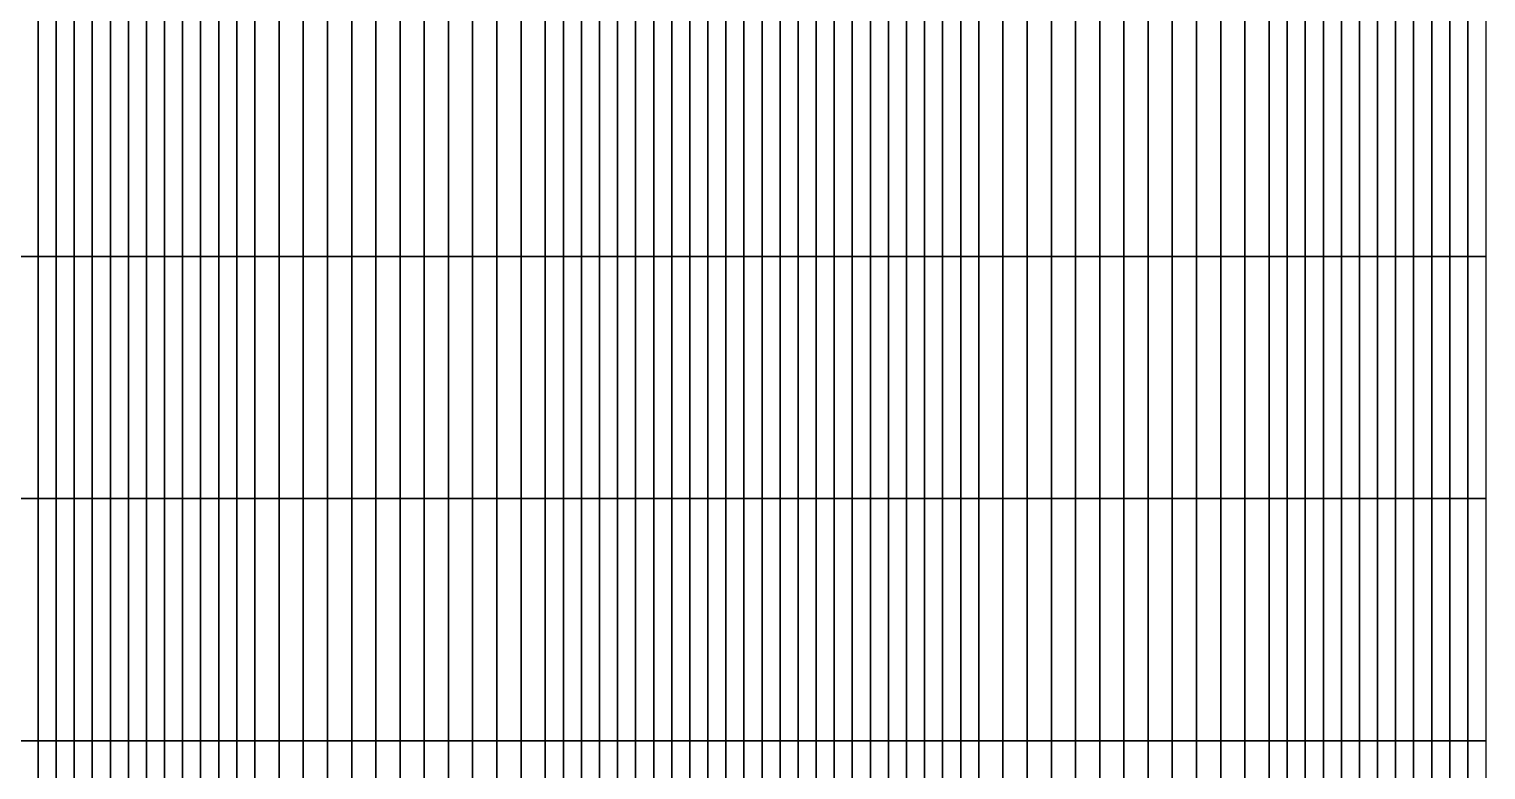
# Model space of a CAD drawing. Header units: inches. Extents: x 1.9 to 26.9, y -20 to 0.
# Drawn here: x 16.84 to 26.87, y -10.2 to -5.1 of the extents above; entities that cross this region are included whole.
import ezdxf

# ---------------------------------------------------------------- set-up
doc = ezdxf.new("R2010")
doc.units = ezdxf.units.IN
doc.header["$MEASUREMENT"] = 0
doc.layers.add('Beam', color=2, linetype='Continuous')
doc.layers.add('Plat', color=1, linetype='Continuous')

msp = doc.modelspace()

# ---------------------------------------------------------------- linework, layer by layer
at = {"layer": 'Beam', "extrusion": (0, -1, -2e-16)}
for p, q in [((16.899, 0, 1.943), (16.899, -20, 1.943)), ((21.884, 0, 1.943), (21.884, -20, 1.943)), ((26.868, 0, 1.943), (26.868, -20, 1.943))]:
    msp.add_line(p, q, dxfattribs=at)
at = {"layer": 'Plat'}
for points in [[(16.899, -6.667, 1.943), (16.775, -6.667, 2.027), (16.775, -5, 2.027), (16.899, -5, 1.943)], [(16.899, -6.667, 1.943), (16.899, -5, 1.943), (17.023, -5, 2.027), (17.023, -6.667, 2.027)], [(17.148, -6.667, 2.111), (17.023, -6.667, 2.027), (17.023, -5, 2.027), (17.148, -5, 2.111)], [(17.148, -6.667, 2.111), (17.148, -5, 2.111), (17.272, -5, 2.194), (17.272, -6.667, 2.194)], [(17.397, -6.667, 2.278), (17.272, -6.667, 2.194), (17.272, -5, 2.194), (17.397, -5, 2.278)], [(17.397, -6.667, 2.278), (17.397, -5, 2.278), (17.521, -5, 2.362), (17.521, -6.667, 2.362)], [(17.645, -6.667, 2.446), (17.521, -6.667, 2.362), (17.521, -5, 2.362), (17.645, -5, 2.446)], [(17.645, -6.667, 2.446), (17.645, -5, 2.446), (17.77, -5, 2.53), (17.77, -6.667, 2.53)], [(17.894, -6.667, 2.614), (17.77, -6.667, 2.53), (17.77, -5, 2.53), (17.894, -5, 2.614)], [(17.894, -6.667, 2.614), (17.894, -5, 2.614), (18.018, -5, 2.698), (18.018, -6.667, 2.698)], [(18.143, -6.667, 2.782), (18.018, -6.667, 2.698), (18.018, -5, 2.698), (18.143, -5, 2.782)], [(18.143, -6.667, 2.782), (18.143, -5, 2.782), (18.267, -5, 2.865), (18.267, -6.667, 2.865)], [(18.391, -6.667, 2.949), (18.267, -6.667, 2.865), (18.267, -5, 2.865), (18.391, -5, 2.949)], [(18.391, -6.667, 2.949), (18.391, -5, 2.949), (18.558, -5, 2.949), (18.558, -6.667, 2.949)], [(18.725, -6.667, 2.949), (18.558, -6.667, 2.949), (18.558, -5, 2.949), (18.725, -5, 2.949)], [(18.725, -6.667, 2.949), (18.725, -5, 2.949), (18.891, -5, 2.949), (18.891, -6.667, 2.949)], [(19.058, -6.667, 2.949), (18.891, -6.667, 2.949), (18.891, -5, 2.949), (19.058, -5, 2.949)], [(19.058, -6.667, 2.949), (19.058, -5, 2.949), (19.225, -5, 2.949), (19.225, -6.667, 2.949)], [(19.391, -6.667, 2.949), (19.225, -6.667, 2.949), (19.225, -5, 2.949), (19.391, -5, 2.949)], [(19.391, -6.667, 2.949), (19.391, -5, 2.949), (19.558, -5, 2.949), (19.558, -6.667, 2.949)], [(19.725, -6.667, 2.949), (19.558, -6.667, 2.949), (19.558, -5, 2.949), (19.725, -5, 2.949)], [(19.725, -6.667, 2.949), (19.725, -5, 2.949), (19.891, -5, 2.949), (19.891, -6.667, 2.949)], [(20.058, -6.667, 2.949), (19.891, -6.667, 2.949), (19.891, -5, 2.949), (20.058, -5, 2.949)], [(20.058, -6.667, 2.949), (20.058, -5, 2.949), (20.225, -5, 2.949), (20.225, -6.667, 2.949)], [(20.391, -6.667, 2.949), (20.225, -6.667, 2.949), (20.225, -5, 2.949), (20.391, -5, 2.949)], [(20.391, -6.667, 2.949), (20.391, -5, 2.949), (20.516, -5, 2.865), (20.516, -6.667, 2.865)], [(20.64, -6.667, 2.782), (20.516, -6.667, 2.865), (20.516, -5, 2.865), (20.64, -5, 2.782)], [(20.64, -6.667, 2.782), (20.64, -5, 2.782), (20.764, -5, 2.698), (20.764, -6.667, 2.698)], [(20.889, -6.667, 2.614), (20.764, -6.667, 2.698), (20.764, -5, 2.698), (20.889, -5, 2.614)], [(20.889, -6.667, 2.614), (20.889, -5, 2.614), (21.013, -5, 2.53), (21.013, -6.667, 2.53)], [(21.138, -6.667, 2.446), (21.013, -6.667, 2.53), (21.013, -5, 2.53), (21.138, -5, 2.446)], [(21.138, -6.667, 2.446), (21.138, -5, 2.446), (21.262, -5, 2.362), (21.262, -6.667, 2.362)], [(21.386, -6.667, 2.278), (21.262, -6.667, 2.362), (21.262, -5, 2.362), (21.386, -5, 2.278)], [(21.386, -6.667, 2.278), (21.386, -5, 2.278), (21.511, -5, 2.194), (21.511, -6.667, 2.194)], [(21.635, -6.667, 2.111), (21.511, -6.667, 2.194), (21.511, -5, 2.194), (21.635, -5, 2.111)], [(21.635, -6.667, 2.111), (21.635, -5, 2.111), (21.759, -5, 2.027), (21.759, -6.667, 2.027)], [(21.884, -6.667, 1.943), (21.759, -6.667, 2.027), (21.759, -5, 2.027), (21.884, -5, 1.943)], [(21.884, -6.667, 1.943), (21.884, -5, 1.943), (22.008, -5, 2.027), (22.008, -6.667, 2.027)], [(22.132, -6.667, 2.111), (22.008, -6.667, 2.027), (22.008, -5, 2.027), (22.132, -5, 2.111)], [(22.132, -6.667, 2.111), (22.132, -5, 2.111), (22.257, -5, 2.194), (22.257, -6.667, 2.194)], [(22.381, -6.667, 2.278), (22.257, -6.667, 2.194), (22.257, -5, 2.194), (22.381, -5, 2.278)], [(22.381, -6.667, 2.278), (22.381, -5, 2.278), (22.505, -5, 2.362), (22.505, -6.667, 2.362)], [(22.63, -6.667, 2.446), (22.505, -6.667, 2.362), (22.505, -5, 2.362), (22.63, -5, 2.446)], [(22.63, -6.667, 2.446), (22.63, -5, 2.446), (22.754, -5, 2.53), (22.754, -6.667, 2.53)], [(22.879, -6.667, 2.614), (22.754, -6.667, 2.53), (22.754, -5, 2.53), (22.879, -5, 2.614)], [(22.879, -6.667, 2.614), (22.879, -5, 2.614), (23.003, -5, 2.698), (23.003, -6.667, 2.698)], [(23.127, -6.667, 2.782), (23.003, -6.667, 2.698), (23.003, -5, 2.698), (23.127, -5, 2.782)], [(23.127, -6.667, 2.782), (23.127, -5, 2.782), (23.252, -5, 2.865), (23.252, -6.667, 2.865)], [(23.376, -6.667, 2.949), (23.252, -6.667, 2.865), (23.252, -5, 2.865), (23.376, -5, 2.949)], [(23.376, -6.667, 2.949), (23.376, -5, 2.949), (23.543, -5, 2.949), (23.543, -6.667, 2.949)], [(23.709, -6.667, 2.949), (23.543, -6.667, 2.949), (23.543, -5, 2.949), (23.709, -5, 2.949)], [(23.709, -6.667, 2.949), (23.709, -5, 2.949), (23.876, -5, 2.949), (23.876, -6.667, 2.949)], [(24.043, -6.667, 2.949), (23.876, -6.667, 2.949), (23.876, -5, 2.949), (24.043, -5, 2.949)], [(24.043, -6.667, 2.949), (24.043, -5, 2.949), (24.209, -5, 2.949), (24.209, -6.667, 2.949)], [(24.376, -6.667, 2.949), (24.209, -6.667, 2.949), (24.209, -5, 2.949), (24.376, -5, 2.949)], [(24.376, -6.667, 2.949), (24.376, -5, 2.949), (24.543, -5, 2.949), (24.543, -6.667, 2.949)], [(24.709, -6.667, 2.949), (24.543, -6.667, 2.949), (24.543, -5, 2.949), (24.709, -5, 2.949)], [(24.709, -6.667, 2.949), (24.709, -5, 2.949), (24.876, -5, 2.949), (24.876, -6.667, 2.949)], [(25.043, -6.667, 2.949), (24.876, -6.667, 2.949), (24.876, -5, 2.949), (25.043, -5, 2.949)], [(25.043, -6.667, 2.949), (25.043, -5, 2.949), (25.209, -5, 2.949), (25.209, -6.667, 2.949)], [(25.376, -6.667, 2.949), (25.209, -6.667, 2.949), (25.209, -5, 2.949), (25.376, -5, 2.949)], [(25.376, -6.667, 2.949), (25.376, -5, 2.949), (25.5, -5, 2.865), (25.5, -6.667, 2.865)], [(25.625, -6.667, 2.782), (25.5, -6.667, 2.865), (25.5, -5, 2.865), (25.625, -5, 2.782)], [(25.625, -6.667, 2.782), (25.625, -5, 2.782), (25.749, -5, 2.698), (25.749, -6.667, 2.698)], [(25.873, -6.667, 2.614), (25.749, -6.667, 2.698), (25.749, -5, 2.698), (25.873, -5, 2.614)], [(25.873, -6.667, 2.614), (25.873, -5, 2.614), (25.998, -5, 2.53), (25.998, -6.667, 2.53)], [(26.122, -6.667, 2.446), (25.998, -6.667, 2.53), (25.998, -5, 2.53), (26.122, -5, 2.446)], [(26.122, -6.667, 2.446), (26.122, -5, 2.446), (26.246, -5, 2.362), (26.246, -6.667, 2.362)], [(26.371, -6.667, 2.278), (26.246, -6.667, 2.362), (26.246, -5, 2.362), (26.371, -5, 2.278)], [(26.371, -6.667, 2.278), (26.371, -5, 2.278), (26.495, -5, 2.194), (26.495, -6.667, 2.194)], [(26.619, -6.667, 2.111), (26.495, -6.667, 2.194), (26.495, -5, 2.194), (26.619, -5, 2.111)], [(26.619, -6.667, 2.111), (26.619, -5, 2.111), (26.744, -5, 2.027), (26.744, -6.667, 2.027)], [(26.868, -6.667, 1.943), (26.744, -6.667, 2.027), (26.744, -5, 2.027), (26.868, -5, 1.943)], [(16.899, -6.667, 1.943), (16.899, -8.333, 1.943), (16.775, -8.333, 2.027), (16.775, -6.667, 2.027)], [(16.899, -6.667, 1.943), (17.023, -6.667, 2.027), (17.023, -8.333, 2.027), (16.899, -8.333, 1.943)], [(17.148, -6.667, 2.111), (17.148, -8.333, 2.111), (17.023, -8.333, 2.027), (17.023, -6.667, 2.027)], [(17.148, -6.667, 2.111), (17.272, -6.667, 2.194), (17.272, -8.333, 2.194), (17.148, -8.333, 2.111)], [(17.397, -6.667, 2.278), (17.397, -8.333, 2.278), (17.272, -8.333, 2.194), (17.272, -6.667, 2.194)], [(17.397, -6.667, 2.278), (17.521, -6.667, 2.362), (17.521, -8.333, 2.362), (17.397, -8.333, 2.278)], [(17.645, -6.667, 2.446), (17.645, -8.333, 2.446), (17.521, -8.333, 2.362), (17.521, -6.667, 2.362)], [(17.645, -6.667, 2.446), (17.77, -6.667, 2.53), (17.77, -8.333, 2.53), (17.645, -8.333, 2.446)], [(17.894, -6.667, 2.614), (17.894, -8.333, 2.614), (17.77, -8.333, 2.53), (17.77, -6.667, 2.53)], [(17.894, -6.667, 2.614), (18.018, -6.667, 2.698), (18.018, -8.333, 2.698), (17.894, -8.333, 2.614)], [(18.143, -6.667, 2.782), (18.143, -8.333, 2.782), (18.018, -8.333, 2.698), (18.018, -6.667, 2.698)], [(18.143, -6.667, 2.782), (18.267, -6.667, 2.865), (18.267, -8.333, 2.865), (18.143, -8.333, 2.782)], [(18.391, -6.667, 2.949), (18.391, -8.333, 2.949), (18.267, -8.333, 2.865), (18.267, -6.667, 2.865)], [(18.391, -6.667, 2.949), (18.558, -6.667, 2.949), (18.558, -8.333, 2.949), (18.391, -8.333, 2.949)], [(18.725, -6.667, 2.949), (18.725, -8.333, 2.949), (18.558, -8.333, 2.949), (18.558, -6.667, 2.949)], [(18.725, -6.667, 2.949), (18.891, -6.667, 2.949), (18.891, -8.333, 2.949), (18.725, -8.333, 2.949)], [(19.058, -6.667, 2.949), (19.058, -8.333, 2.949), (18.891, -8.333, 2.949), (18.891, -6.667, 2.949)], [(19.058, -6.667, 2.949), (19.225, -6.667, 2.949), (19.225, -8.333, 2.949), (19.058, -8.333, 2.949)], [(19.391, -6.667, 2.949), (19.391, -8.333, 2.949), (19.225, -8.333, 2.949), (19.225, -6.667, 2.949)], [(19.391, -6.667, 2.949), (19.558, -6.667, 2.949), (19.558, -8.333, 2.949), (19.391, -8.333, 2.949)], [(19.725, -6.667, 2.949), (19.725, -8.333, 2.949), (19.558, -8.333, 2.949), (19.558, -6.667, 2.949)], [(19.725, -6.667, 2.949), (19.891, -6.667, 2.949), (19.891, -8.333, 2.949), (19.725, -8.333, 2.949)], [(20.058, -6.667, 2.949), (20.058, -8.333, 2.949), (19.891, -8.333, 2.949), (19.891, -6.667, 2.949)], [(20.058, -6.667, 2.949), (20.225, -6.667, 2.949), (20.225, -8.333, 2.949), (20.058, -8.333, 2.949)], [(20.391, -6.667, 2.949), (20.391, -8.333, 2.949), (20.225, -8.333, 2.949), (20.225, -6.667, 2.949)], [(20.391, -6.667, 2.949), (20.516, -6.667, 2.865), (20.516, -8.333, 2.865), (20.391, -8.333, 2.949)], [(20.64, -6.667, 2.782), (20.64, -8.333, 2.782), (20.516, -8.333, 2.865), (20.516, -6.667, 2.865)], [(20.64, -6.667, 2.782), (20.764, -6.667, 2.698), (20.764, -8.333, 2.698), (20.64, -8.333, 2.782)], [(20.889, -6.667, 2.614), (20.889, -8.333, 2.614), (20.764, -8.333, 2.698), (20.764, -6.667, 2.698)], [(20.889, -6.667, 2.614), (21.013, -6.667, 2.53), (21.013, -8.333, 2.53), (20.889, -8.333, 2.614)], [(21.138, -6.667, 2.446), (21.138, -8.333, 2.446), (21.013, -8.333, 2.53), (21.013, -6.667, 2.53)], [(21.138, -6.667, 2.446), (21.262, -6.667, 2.362), (21.262, -8.333, 2.362), (21.138, -8.333, 2.446)], [(21.386, -6.667, 2.278), (21.386, -8.333, 2.278), (21.262, -8.333, 2.362), (21.262, -6.667, 2.362)], [(21.386, -6.667, 2.278), (21.511, -6.667, 2.194), (21.511, -8.333, 2.194), (21.386, -8.333, 2.278)], [(21.635, -6.667, 2.111), (21.635, -8.333, 2.111), (21.511, -8.333, 2.194), (21.511, -6.667, 2.194)], [(21.635, -6.667, 2.111), (21.759, -6.667, 2.027), (21.759, -8.333, 2.027), (21.635, -8.333, 2.111)], [(21.884, -6.667, 1.943), (21.884, -8.333, 1.943), (21.759, -8.333, 2.027), (21.759, -6.667, 2.027)], [(21.884, -6.667, 1.943), (22.008, -6.667, 2.027), (22.008, -8.333, 2.027), (21.884, -8.333, 1.943)], [(22.132, -6.667, 2.111), (22.132, -8.333, 2.111), (22.008, -8.333, 2.027), (22.008, -6.667, 2.027)], [(22.132, -6.667, 2.111), (22.257, -6.667, 2.194), (22.257, -8.333, 2.194), (22.132, -8.333, 2.111)], [(22.381, -6.667, 2.278), (22.381, -8.333, 2.278), (22.257, -8.333, 2.194), (22.257, -6.667, 2.194)], [(22.381, -6.667, 2.278), (22.505, -6.667, 2.362), (22.505, -8.333, 2.362), (22.381, -8.333, 2.278)], [(22.63, -6.667, 2.446), (22.63, -8.333, 2.446), (22.505, -8.333, 2.362), (22.505, -6.667, 2.362)], [(22.63, -6.667, 2.446), (22.754, -6.667, 2.53), (22.754, -8.333, 2.53), (22.63, -8.333, 2.446)], [(22.879, -6.667, 2.614), (22.879, -8.333, 2.614), (22.754, -8.333, 2.53), (22.754, -6.667, 2.53)], [(22.879, -6.667, 2.614), (23.003, -6.667, 2.698), (23.003, -8.333, 2.698), (22.879, -8.333, 2.614)], [(23.127, -6.667, 2.782), (23.127, -8.333, 2.782), (23.003, -8.333, 2.698), (23.003, -6.667, 2.698)], [(23.127, -6.667, 2.782), (23.252, -6.667, 2.865), (23.252, -8.333, 2.865), (23.127, -8.333, 2.782)], [(23.376, -6.667, 2.949), (23.376, -8.333, 2.949), (23.252, -8.333, 2.865), (23.252, -6.667, 2.865)], [(23.376, -6.667, 2.949), (23.543, -6.667, 2.949), (23.543, -8.333, 2.949), (23.376, -8.333, 2.949)], [(23.709, -6.667, 2.949), (23.709, -8.333, 2.949), (23.543, -8.333, 2.949), (23.543, -6.667, 2.949)], [(23.709, -6.667, 2.949), (23.876, -6.667, 2.949), (23.876, -8.333, 2.949), (23.709, -8.333, 2.949)], [(24.043, -6.667, 2.949), (24.043, -8.333, 2.949), (23.876, -8.333, 2.949), (23.876, -6.667, 2.949)], [(24.043, -6.667, 2.949), (24.209, -6.667, 2.949), (24.209, -8.333, 2.949), (24.043, -8.333, 2.949)], [(24.376, -6.667, 2.949), (24.376, -8.333, 2.949), (24.209, -8.333, 2.949), (24.209, -6.667, 2.949)], [(24.376, -6.667, 2.949), (24.543, -6.667, 2.949), (24.543, -8.333, 2.949), (24.376, -8.333, 2.949)], [(24.709, -6.667, 2.949), (24.709, -8.333, 2.949), (24.543, -8.333, 2.949), (24.543, -6.667, 2.949)], [(24.709, -6.667, 2.949), (24.876, -6.667, 2.949), (24.876, -8.333, 2.949), (24.709, -8.333, 2.949)], [(25.043, -6.667, 2.949), (25.043, -8.333, 2.949), (24.876, -8.333, 2.949), (24.876, -6.667, 2.949)], [(25.043, -6.667, 2.949), (25.209, -6.667, 2.949), (25.209, -8.333, 2.949), (25.043, -8.333, 2.949)], [(25.376, -6.667, 2.949), (25.376, -8.333, 2.949), (25.209, -8.333, 2.949), (25.209, -6.667, 2.949)], [(25.376, -6.667, 2.949), (25.5, -6.667, 2.865), (25.5, -8.333, 2.865), (25.376, -8.333, 2.949)], [(25.625, -6.667, 2.782), (25.625, -8.333, 2.782), (25.5, -8.333, 2.865), (25.5, -6.667, 2.865)], [(25.625, -6.667, 2.782), (25.749, -6.667, 2.698), (25.749, -8.333, 2.698), (25.625, -8.333, 2.782)], [(25.873, -6.667, 2.614), (25.873, -8.333, 2.614), (25.749, -8.333, 2.698), (25.749, -6.667, 2.698)], [(25.873, -6.667, 2.614), (25.998, -6.667, 2.53), (25.998, -8.333, 2.53), (25.873, -8.333, 2.614)], [(26.122, -6.667, 2.446), (26.122, -8.333, 2.446), (25.998, -8.333, 2.53), (25.998, -6.667, 2.53)], [(26.122, -6.667, 2.446), (26.246, -6.667, 2.362), (26.246, -8.333, 2.362), (26.122, -8.333, 2.446)], [(26.371, -6.667, 2.278), (26.371, -8.333, 2.278), (26.246, -8.333, 2.362), (26.246, -6.667, 2.362)], [(26.371, -6.667, 2.278), (26.495, -6.667, 2.194), (26.495, -8.333, 2.194), (26.371, -8.333, 2.278)], [(26.619, -6.667, 2.111), (26.619, -8.333, 2.111), (26.495, -8.333, 2.194), (26.495, -6.667, 2.194)], [(26.619, -6.667, 2.111), (26.744, -6.667, 2.027), (26.744, -8.333, 2.027), (26.619, -8.333, 2.111)], [(26.868, -6.667, 1.943), (26.868, -8.333, 1.943), (26.744, -8.333, 2.027), (26.744, -6.667, 2.027)], [(16.899, -10, 1.943), (16.775, -10, 2.027), (16.775, -8.333, 2.027), (16.899, -8.333, 1.943)], [(16.899, -10, 1.943), (16.899, -8.333, 1.943), (17.023, -8.333, 2.027), (17.023, -10, 2.027)], [(17.148, -10, 2.111), (17.023, -10, 2.027), (17.023, -8.333, 2.027), (17.148, -8.333, 2.111)], [(17.148, -10, 2.111), (17.148, -8.333, 2.111), (17.272, -8.333, 2.194), (17.272, -10, 2.194)], [(17.397, -10, 2.278), (17.272, -10, 2.194), (17.272, -8.333, 2.194), (17.397, -8.333, 2.278)], [(17.397, -10, 2.278), (17.397, -8.333, 2.278), (17.521, -8.333, 2.362), (17.521, -10, 2.362)], [(17.645, -10, 2.446), (17.521, -10, 2.362), (17.521, -8.333, 2.362), (17.645, -8.333, 2.446)], [(17.645, -10, 2.446), (17.645, -8.333, 2.446), (17.77, -8.333, 2.53), (17.77, -10, 2.53)], [(17.894, -10, 2.614), (17.77, -10, 2.53), (17.77, -8.333, 2.53), (17.894, -8.333, 2.614)], [(17.894, -10, 2.614), (17.894, -8.333, 2.614), (18.018, -8.333, 2.698), (18.018, -10, 2.698)], [(18.143, -10, 2.782), (18.018, -10, 2.698), (18.018, -8.333, 2.698), (18.143, -8.333, 2.782)], [(18.143, -10, 2.782), (18.143, -8.333, 2.782), (18.267, -8.333, 2.865), (18.267, -10, 2.865)], [(18.391, -10, 2.949), (18.267, -10, 2.865), (18.267, -8.333, 2.865), (18.391, -8.333, 2.949)], [(18.391, -10, 2.949), (18.391, -8.333, 2.949), (18.558, -8.333, 2.949), (18.558, -10, 2.949)], [(18.725, -10, 2.949), (18.558, -10, 2.949), (18.558, -8.333, 2.949), (18.725, -8.333, 2.949)], [(18.725, -10, 2.949), (18.725, -8.333, 2.949), (18.891, -8.333, 2.949), (18.891, -10, 2.949)], [(19.058, -10, 2.949), (18.891, -10, 2.949), (18.891, -8.333, 2.949), (19.058, -8.333, 2.949)], [(19.058, -10, 2.949), (19.058, -8.333, 2.949), (19.225, -8.333, 2.949), (19.225, -10, 2.949)], [(19.391, -10, 2.949), (19.225, -10, 2.949), (19.225, -8.333, 2.949), (19.391, -8.333, 2.949)], [(19.391, -10, 2.949), (19.391, -8.333, 2.949), (19.558, -8.333, 2.949), (19.558, -10, 2.949)], [(19.725, -10, 2.949), (19.558, -10, 2.949), (19.558, -8.333, 2.949), (19.725, -8.333, 2.949)], [(19.725, -10, 2.949), (19.725, -8.333, 2.949), (19.891, -8.333, 2.949), (19.891, -10, 2.949)], [(20.058, -10, 2.949), (19.891, -10, 2.949), (19.891, -8.333, 2.949), (20.058, -8.333, 2.949)], [(20.058, -10, 2.949), (20.058, -8.333, 2.949), (20.225, -8.333, 2.949), (20.225, -10, 2.949)], [(20.391, -10, 2.949), (20.225, -10, 2.949), (20.225, -8.333, 2.949), (20.391, -8.333, 2.949)], [(20.391, -10, 2.949), (20.391, -8.333, 2.949), (20.516, -8.333, 2.865), (20.516, -10, 2.865)], [(20.64, -10, 2.782), (20.516, -10, 2.865), (20.516, -8.333, 2.865), (20.64, -8.333, 2.782)], [(20.64, -10, 2.782), (20.64, -8.333, 2.782), (20.764, -8.333, 2.698), (20.764, -10, 2.698)], [(20.889, -10, 2.614), (20.764, -10, 2.698), (20.764, -8.333, 2.698), (20.889, -8.333, 2.614)], [(20.889, -10, 2.614), (20.889, -8.333, 2.614), (21.013, -8.333, 2.53), (21.013, -10, 2.53)], [(21.138, -10, 2.446), (21.013, -10, 2.53), (21.013, -8.333, 2.53), (21.138, -8.333, 2.446)], [(21.138, -10, 2.446), (21.138, -8.333, 2.446), (21.262, -8.333, 2.362), (21.262, -10, 2.362)], [(21.386, -10, 2.278), (21.262, -10, 2.362), (21.262, -8.333, 2.362), (21.386, -8.333, 2.278)], [(21.386, -10, 2.278), (21.386, -8.333, 2.278), (21.511, -8.333, 2.194), (21.511, -10, 2.194)], [(21.635, -10, 2.111), (21.511, -10, 2.194), (21.511, -8.333, 2.194), (21.635, -8.333, 2.111)], [(21.635, -10, 2.111), (21.635, -8.333, 2.111), (21.759, -8.333, 2.027), (21.759, -10, 2.027)], [(21.884, -10, 1.943), (21.759, -10, 2.027), (21.759, -8.333, 2.027), (21.884, -8.333, 1.943)], [(21.884, -10, 1.943), (21.884, -8.333, 1.943), (22.008, -8.333, 2.027), (22.008, -10, 2.027)], [(22.132, -10, 2.111), (22.008, -10, 2.027), (22.008, -8.333, 2.027), (22.132, -8.333, 2.111)], [(22.132, -10, 2.111), (22.132, -8.333, 2.111), (22.257, -8.333, 2.194), (22.257, -10, 2.194)], [(22.381, -10, 2.278), (22.257, -10, 2.194), (22.257, -8.333, 2.194), (22.381, -8.333, 2.278)], [(22.381, -10, 2.278), (22.381, -8.333, 2.278), (22.505, -8.333, 2.362), (22.505, -10, 2.362)], [(22.63, -10, 2.446), (22.505, -10, 2.362), (22.505, -8.333, 2.362), (22.63, -8.333, 2.446)], [(22.63, -10, 2.446), (22.63, -8.333, 2.446), (22.754, -8.333, 2.53), (22.754, -10, 2.53)], [(22.879, -10, 2.614), (22.754, -10, 2.53), (22.754, -8.333, 2.53), (22.879, -8.333, 2.614)], [(22.879, -10, 2.614), (22.879, -8.333, 2.614), (23.003, -8.333, 2.698), (23.003, -10, 2.698)], [(23.127, -10, 2.782), (23.003, -10, 2.698), (23.003, -8.333, 2.698), (23.127, -8.333, 2.782)], [(23.127, -10, 2.782), (23.127, -8.333, 2.782), (23.252, -8.333, 2.865), (23.252, -10, 2.865)], [(23.376, -10, 2.949), (23.252, -10, 2.865), (23.252, -8.333, 2.865), (23.376, -8.333, 2.949)], [(23.376, -10, 2.949), (23.376, -8.333, 2.949), (23.543, -8.333, 2.949), (23.543, -10, 2.949)], [(23.709, -10, 2.949), (23.543, -10, 2.949), (23.543, -8.333, 2.949), (23.709, -8.333, 2.949)], [(23.709, -10, 2.949), (23.709, -8.333, 2.949), (23.876, -8.333, 2.949), (23.876, -10, 2.949)], [(24.043, -10, 2.949), (23.876, -10, 2.949), (23.876, -8.333, 2.949), (24.043, -8.333, 2.949)], [(24.043, -10, 2.949), (24.043, -8.333, 2.949), (24.209, -8.333, 2.949), (24.209, -10, 2.949)], [(24.376, -10, 2.949), (24.209, -10, 2.949), (24.209, -8.333, 2.949), (24.376, -8.333, 2.949)], [(24.376, -10, 2.949), (24.376, -8.333, 2.949), (24.543, -8.333, 2.949), (24.543, -10, 2.949)], [(24.709, -10, 2.949), (24.543, -10, 2.949), (24.543, -8.333, 2.949), (24.709, -8.333, 2.949)], [(24.709, -10, 2.949), (24.709, -8.333, 2.949), (24.876, -8.333, 2.949), (24.876, -10, 2.949)], [(25.043, -10, 2.949), (24.876, -10, 2.949), (24.876, -8.333, 2.949), (25.043, -8.333, 2.949)], [(25.043, -10, 2.949), (25.043, -8.333, 2.949), (25.209, -8.333, 2.949), (25.209, -10, 2.949)], [(25.376, -10, 2.949), (25.209, -10, 2.949), (25.209, -8.333, 2.949), (25.376, -8.333, 2.949)], [(25.376, -10, 2.949), (25.376, -8.333, 2.949), (25.5, -8.333, 2.865), (25.5, -10, 2.865)], [(25.625, -10, 2.782), (25.5, -10, 2.865), (25.5, -8.333, 2.865), (25.625, -8.333, 2.782)], [(25.625, -10, 2.782), (25.625, -8.333, 2.782), (25.749, -8.333, 2.698), (25.749, -10, 2.698)], [(25.873, -10, 2.614), (25.749, -10, 2.698), (25.749, -8.333, 2.698), (25.873, -8.333, 2.614)], [(25.873, -10, 2.614), (25.873, -8.333, 2.614), (25.998, -8.333, 2.53), (25.998, -10, 2.53)], [(26.122, -10, 2.446), (25.998, -10, 2.53), (25.998, -8.333, 2.53), (26.122, -8.333, 2.446)], [(26.122, -10, 2.446), (26.122, -8.333, 2.446), (26.246, -8.333, 2.362), (26.246, -10, 2.362)], [(26.371, -10, 2.278), (26.246, -10, 2.362), (26.246, -8.333, 2.362), (26.371, -8.333, 2.278)], [(26.371, -10, 2.278), (26.371, -8.333, 2.278), (26.495, -8.333, 2.194), (26.495, -10, 2.194)], [(26.619, -10, 2.111), (26.495, -10, 2.194), (26.495, -8.333, 2.194), (26.619, -8.333, 2.111)], [(26.619, -10, 2.111), (26.619, -8.333, 2.111), (26.744, -8.333, 2.027), (26.744, -10, 2.027)], [(26.868, -10, 1.943), (26.744, -10, 2.027), (26.744, -8.333, 2.027), (26.868, -8.333, 1.943)], [(16.899, -10, 1.943), (16.899, -11.667, 1.943), (16.775, -11.667, 2.027), (16.775, -10, 2.027)], [(16.899, -10, 1.943), (17.023, -10, 2.027), (17.023, -11.667, 2.027), (16.899, -11.667, 1.943)], [(17.148, -10, 2.111), (17.148, -11.667, 2.111), (17.023, -11.667, 2.027), (17.023, -10, 2.027)], [(17.148, -10, 2.111), (17.272, -10, 2.194), (17.272, -11.667, 2.194), (17.148, -11.667, 2.111)], [(17.397, -10, 2.278), (17.397, -11.667, 2.278), (17.272, -11.667, 2.194), (17.272, -10, 2.194)], [(17.397, -10, 2.278), (17.521, -10, 2.362), (17.521, -11.667, 2.362), (17.397, -11.667, 2.278)], [(17.645, -10, 2.446), (17.645, -11.667, 2.446), (17.521, -11.667, 2.362), (17.521, -10, 2.362)], [(17.645, -10, 2.446), (17.77, -10, 2.53), (17.77, -11.667, 2.53), (17.645, -11.667, 2.446)], [(17.894, -10, 2.614), (17.894, -11.667, 2.614), (17.77, -11.667, 2.53), (17.77, -10, 2.53)], [(17.894, -10, 2.614), (18.018, -10, 2.698), (18.018, -11.667, 2.698), (17.894, -11.667, 2.614)], [(18.143, -10, 2.782), (18.143, -11.667, 2.782), (18.018, -11.667, 2.698), (18.018, -10, 2.698)], [(18.143, -10, 2.782), (18.267, -10, 2.865), (18.267, -11.667, 2.865), (18.143, -11.667, 2.782)], [(18.391, -10, 2.949), (18.391, -11.667, 2.949), (18.267, -11.667, 2.865), (18.267, -10, 2.865)], [(18.391, -10, 2.949), (18.558, -10, 2.949), (18.558, -11.667, 2.949), (18.391, -11.667, 2.949)], [(18.725, -10, 2.949), (18.725, -11.667, 2.949), (18.558, -11.667, 2.949), (18.558, -10, 2.949)], [(18.725, -10, 2.949), (18.891, -10, 2.949), (18.891, -11.667, 2.949), (18.725, -11.667, 2.949)], [(19.058, -10, 2.949), (19.058, -11.667, 2.949), (18.891, -11.667, 2.949), (18.891, -10, 2.949)], [(19.058, -10, 2.949), (19.225, -10, 2.949), (19.225, -11.667, 2.949), (19.058, -11.667, 2.949)], [(19.391, -10, 2.949), (19.391, -11.667, 2.949), (19.225, -11.667, 2.949), (19.225, -10, 2.949)], [(19.391, -10, 2.949), (19.558, -10, 2.949), (19.558, -11.667, 2.949), (19.391, -11.667, 2.949)], [(19.725, -10, 2.949), (19.725, -11.667, 2.949), (19.558, -11.667, 2.949), (19.558, -10, 2.949)], [(19.725, -10, 2.949), (19.891, -10, 2.949), (19.891, -11.667, 2.949), (19.725, -11.667, 2.949)], [(20.058, -10, 2.949), (20.058, -11.667, 2.949), (19.891, -11.667, 2.949), (19.891, -10, 2.949)], [(20.058, -10, 2.949), (20.225, -10, 2.949), (20.225, -11.667, 2.949), (20.058, -11.667, 2.949)], [(20.391, -10, 2.949), (20.391, -11.667, 2.949), (20.225, -11.667, 2.949), (20.225, -10, 2.949)], [(20.391, -10, 2.949), (20.516, -10, 2.865), (20.516, -11.667, 2.865), (20.391, -11.667, 2.949)], [(20.64, -10, 2.782), (20.64, -11.667, 2.782), (20.516, -11.667, 2.865), (20.516, -10, 2.865)], [(20.64, -10, 2.782), (20.764, -10, 2.698), (20.764, -11.667, 2.698), (20.64, -11.667, 2.782)], [(20.889, -10, 2.614), (20.889, -11.667, 2.614), (20.764, -11.667, 2.698), (20.764, -10, 2.698)], [(20.889, -10, 2.614), (21.013, -10, 2.53), (21.013, -11.667, 2.53), (20.889, -11.667, 2.614)], [(21.138, -10, 2.446), (21.138, -11.667, 2.446), (21.013, -11.667, 2.53), (21.013, -10, 2.53)], [(21.138, -10, 2.446), (21.262, -10, 2.362), (21.262, -11.667, 2.362), (21.138, -11.667, 2.446)], [(21.386, -10, 2.278), (21.386, -11.667, 2.278), (21.262, -11.667, 2.362), (21.262, -10, 2.362)], [(21.386, -10, 2.278), (21.511, -10, 2.194), (21.511, -11.667, 2.194), (21.386, -11.667, 2.278)], [(21.635, -10, 2.111), (21.635, -11.667, 2.111), (21.511, -11.667, 2.194), (21.511, -10, 2.194)], [(21.635, -10, 2.111), (21.759, -10, 2.027), (21.759, -11.667, 2.027), (21.635, -11.667, 2.111)], [(21.884, -10, 1.943), (21.884, -11.667, 1.943), (21.759, -11.667, 2.027), (21.759, -10, 2.027)], [(21.884, -10, 1.943), (22.008, -10, 2.027), (22.008, -11.667, 2.027), (21.884, -11.667, 1.943)], [(22.132, -10, 2.111), (22.132, -11.667, 2.111), (22.008, -11.667, 2.027), (22.008, -10, 2.027)], [(22.132, -10, 2.111), (22.257, -10, 2.194), (22.257, -11.667, 2.194), (22.132, -11.667, 2.111)], [(22.381, -10, 2.278), (22.381, -11.667, 2.278), (22.257, -11.667, 2.194), (22.257, -10, 2.194)], [(22.381, -10, 2.278), (22.505, -10, 2.362), (22.505, -11.667, 2.362), (22.381, -11.667, 2.278)], [(22.63, -10, 2.446), (22.63, -11.667, 2.446), (22.505, -11.667, 2.362), (22.505, -10, 2.362)], [(22.63, -10, 2.446), (22.754, -10, 2.53), (22.754, -11.667, 2.53), (22.63, -11.667, 2.446)], [(22.879, -10, 2.614), (22.879, -11.667, 2.614), (22.754, -11.667, 2.53), (22.754, -10, 2.53)], [(22.879, -10, 2.614), (23.003, -10, 2.698), (23.003, -11.667, 2.698), (22.879, -11.667, 2.614)], [(23.127, -10, 2.782), (23.127, -11.667, 2.782), (23.003, -11.667, 2.698), (23.003, -10, 2.698)], [(23.127, -10, 2.782), (23.252, -10, 2.865), (23.252, -11.667, 2.865), (23.127, -11.667, 2.782)], [(23.376, -10, 2.949), (23.376, -11.667, 2.949), (23.252, -11.667, 2.865), (23.252, -10, 2.865)], [(23.376, -10, 2.949), (23.543, -10, 2.949), (23.543, -11.667, 2.949), (23.376, -11.667, 2.949)], [(23.709, -10, 2.949), (23.709, -11.667, 2.949), (23.543, -11.667, 2.949), (23.543, -10, 2.949)], [(23.709, -10, 2.949), (23.876, -10, 2.949), (23.876, -11.667, 2.949), (23.709, -11.667, 2.949)], [(24.043, -10, 2.949), (24.043, -11.667, 2.949), (23.876, -11.667, 2.949), (23.876, -10, 2.949)], [(24.043, -10, 2.949), (24.209, -10, 2.949), (24.209, -11.667, 2.949), (24.043, -11.667, 2.949)], [(24.376, -10, 2.949), (24.376, -11.667, 2.949), (24.209, -11.667, 2.949), (24.209, -10, 2.949)], [(24.376, -10, 2.949), (24.543, -10, 2.949), (24.543, -11.667, 2.949), (24.376, -11.667, 2.949)], [(24.709, -10, 2.949), (24.709, -11.667, 2.949), (24.543, -11.667, 2.949), (24.543, -10, 2.949)], [(24.709, -10, 2.949), (24.876, -10, 2.949), (24.876, -11.667, 2.949), (24.709, -11.667, 2.949)], [(25.043, -10, 2.949), (25.043, -11.667, 2.949), (24.876, -11.667, 2.949), (24.876, -10, 2.949)], [(25.043, -10, 2.949), (25.209, -10, 2.949), (25.209, -11.667, 2.949), (25.043, -11.667, 2.949)], [(25.376, -10, 2.949), (25.376, -11.667, 2.949), (25.209, -11.667, 2.949), (25.209, -10, 2.949)], [(25.376, -10, 2.949), (25.5, -10, 2.865), (25.5, -11.667, 2.865), (25.376, -11.667, 2.949)], [(25.625, -10, 2.782), (25.625, -11.667, 2.782), (25.5, -11.667, 2.865), (25.5, -10, 2.865)], [(25.625, -10, 2.782), (25.749, -10, 2.698), (25.749, -11.667, 2.698), (25.625, -11.667, 2.782)], [(25.873, -10, 2.614), (25.873, -11.667, 2.614), (25.749, -11.667, 2.698), (25.749, -10, 2.698)], [(25.873, -10, 2.614), (25.998, -10, 2.53), (25.998, -11.667, 2.53), (25.873, -11.667, 2.614)], [(26.122, -10, 2.446), (26.122, -11.667, 2.446), (25.998, -11.667, 2.53), (25.998, -10, 2.53)], [(26.122, -10, 2.446), (26.246, -10, 2.362), (26.246, -11.667, 2.362), (26.122, -11.667, 2.446)], [(26.371, -10, 2.278), (26.371, -11.667, 2.278), (26.246, -11.667, 2.362), (26.246, -10, 2.362)], [(26.371, -10, 2.278), (26.495, -10, 2.194), (26.495, -11.667, 2.194), (26.371, -11.667, 2.278)], [(26.619, -10, 2.111), (26.619, -11.667, 2.111), (26.495, -11.667, 2.194), (26.495, -10, 2.194)], [(26.619, -10, 2.111), (26.744, -10, 2.027), (26.744, -11.667, 2.027), (26.619, -11.667, 2.111)], [(26.868, -10, 1.943), (26.868, -11.667, 1.943), (26.744, -11.667, 2.027), (26.744, -10, 2.027)]]:
    msp.add_3dface(points, dxfattribs=at)

doc.saveas('drawing.dxf')
